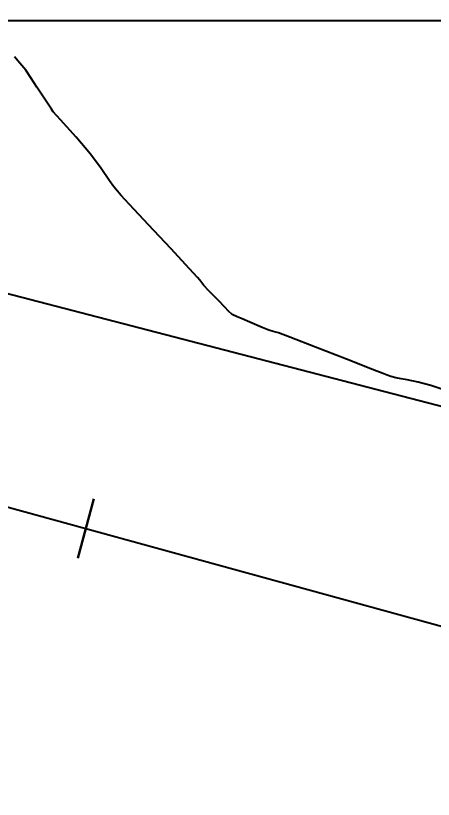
# Model space of a CAD drawing. Header units: millimetres. Extents: x 340454 to 342791, y 6993867 to 6995092.
# Drawn here: x 340704.16 to 340710.99, y 6994459.35 to 6994472.16 of the extents above; entities that cross this region are included whole.
import ezdxf

# ---------------------------------------------------------------- set-up
doc = ezdxf.new("R2010")
doc.units = ezdxf.units.MM
doc.header["$LTSCALE"] = 10
doc.linetypes.add('DASHDOT', pattern=[25.4, 12.7, -6.35, 0, -6.35])
for name, color, linetype in [('_1 TXT_Elementos', 2, 'Continuous'), ('Alinhamento', 7, 'Continuous'), ('T-HM-CURVA_MESTRA', 20, 'Continuous'), ('U-SC-SECAO_TIPO', 251, 'Continuous'), ('URB-Calçadas', 2, 'Continuous'), ('URB-Quadras', 3, 'Continuous')]:
    doc.layers.add(name, color=color, linetype=linetype)
doc.layers.add('_1 TXT_Estaca', color=4, linetype='Continuous', lineweight=30)
doc.styles.add('Padrao', font='romans.shx', dxfattribs={"height": 1.5})

msp = doc.modelspace()

# ---------------------------------------------------------------- linework, layer by layer
at = {"layer": '_1 TXT_Estaca', "color": 7, "linetype": 'Continuous', "lineweight": 30}
msp.add_line((340705.178, 6994463.295), (340705.442, 6994464.26), dxfattribs=at)
at = {"layer": 'Alinhamento', "color": 1, "linetype": 'Continuous', "lineweight": -3, "flags": 128}
msp.add_lwpolyline([(340695.667, 6994466.426), (340716.099, 6994460.814), (340755.489, 6994449.996), (340767.104, 6994494.731)], dxfattribs=at)
at = {"layer": 'T-HM-CURVA_MESTRA', "color": 20, "linetype": 'Continuous', "lineweight": -3, "elevation": 720, "flags": 128}
msp.add_lwpolyline([(340711.261, 6994466.012), (340710.951, 6994466.116), (340710.741, 6994466.169), (340710.564, 6994466.205), (340710.468, 6994466.223), (340710.376, 6994466.242), (340710.298, 6994466.26), (340710.239, 6994466.282), (340710.181, 6994466.305), (340709.995, 6994466.377), (340709.57, 6994466.543), (340709.066, 6994466.739), (340708.643, 6994466.904), (340708.462, 6994466.974), (340708.373, 6994466.998), (340708.3, 6994467.018), (340708.192, 6994467.064), (340707.993, 6994467.149), (340707.865, 6994467.203), (340707.783, 6994467.235), (340707.705, 6994467.272), (340707.643, 6994467.331), (340707.584, 6994467.395), (340707.483, 6994467.498), (340707.324, 6994467.662), (340707.24, 6994467.749), (340707.205, 6994467.794), (340707.174, 6994467.834), (340707.137, 6994467.881), (340707.006, 6994468.022), (340706.7, 6994468.35), (340706.335, 6994468.741), (340706.025, 6994469.073), (340705.885, 6994469.224), (340705.826, 6994469.29), (340705.769, 6994469.358), (340705.699, 6994469.46), (340705.562, 6994469.66), (340705.389, 6994469.893), (340705.151, 6994470.172), (340704.897, 6994470.454), (340704.778, 6994470.584), (340704.748, 6994470.63), (340704.704, 6994470.696), (340704.607, 6994470.84), (340704.51, 6994470.987), (340704.412, 6994471.142), (340704.328, 6994471.268), (340704.232, 6994471.381), (340704.145, 6994471.484)], dxfattribs=at)
at = {"layer": 'U-SC-SECAO_TIPO', "color": 251, "linetype": 'DASHDOT', "lineweight": -3}
msp.add_lwpolyline([(340695.774, 6994469.764), (340756.526, 6994453.99), (340779.66, 6994447.984)], dxfattribs=at)
at = {"layer": 'URB-Calçadas', "lineweight": 0}
msp.add_lwpolyline([(340737.938, 6994567.915, -0.173456), (340714.47, 6994467.492, 0.151029), (340713.673, 6994464.648, -1.966639), (340703.027, 6994471.986, 0.168204), (340705.589, 6994474.019, 0.200073), (340724.321, 6994581.895, 0.104086)], format="xyb", dxfattribs=at)
at = {"layer": 'URB-Quadras', "color": 252, "lineweight": 0}
msp.add_lwpolyline([(340815.241, 6994491.926, 0.038213), (340872.813, 6994444.815, 0.427498), (340879.9, 6994446.24), (340906.67, 6994488.537, 0.399537), (340905.329, 6994495.296, -0.090947), (340797.453, 6994605.491, 0.427165), (340790.332, 6994606.713), (340742.106, 6994571.002, 0.26508), (340740.108, 6994566.469, -0.172307), (340715.611, 6994465.576, -0.089172), (340715.611, 6994465.576, -2.016247), (340701.917, 6994473.704, 0.157194), (340704.27, 6994475.674, 0.197995), (340722.466, 6994581.029, 0.104869), (340721.604, 6994582.915), (340685.606, 6994631.482, 0.2535), (340684.742, 6994631.884, -0.18056), (340678.012, 6994633.945)], format="xyb", dxfattribs=at)

# ---------------------------------------------------------------- next in the draw order: texts
at = {"layer": '_1 TXT_Elementos', "color": 1, "linetype": 'Continuous', "lineweight": -3, "insert": (340700.253, 6994473.453), "char_height": 0.75, "width": 17.13393, "attachment_point": 4, "style": 'Padrao', "bg_fill": 3, "box_fill_scale": 1.5, "bg_fill_color": 256, "bg_fill_true_color": 13158600, "bg_fill_transparency": 0}
msp.add_mtext('{\\C1;ESTACA:0+00,000\\PEixo-PASSEIO ACESSO RUA C}', dxfattribs=at)

# ---------------------------------------------------------------- next in the draw order: linework, layer by layer
at = {"layer": '_1 TXT_Elementos', "color": 1, "linetype": 'Continuous', "lineweight": -3}
msp.add_line((340699.878, 6994472.078), (340717.592, 6994472.078), dxfattribs=at)

doc.saveas('drawing.dxf')
